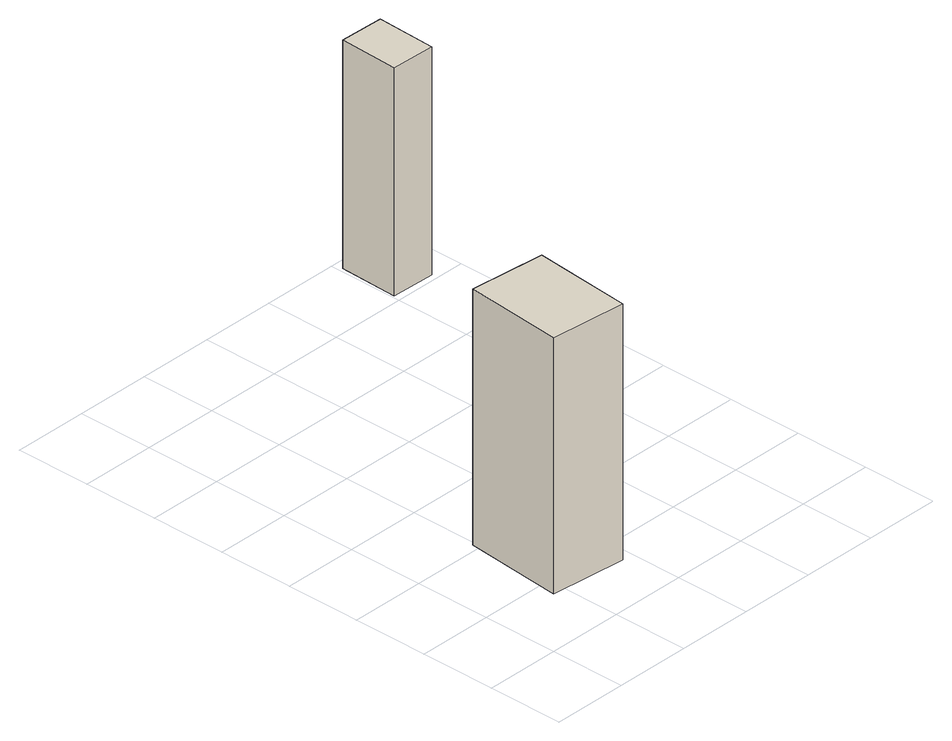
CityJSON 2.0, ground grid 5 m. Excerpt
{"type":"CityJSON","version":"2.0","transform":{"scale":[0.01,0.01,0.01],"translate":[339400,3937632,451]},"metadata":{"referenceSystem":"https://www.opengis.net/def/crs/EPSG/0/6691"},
"CityObjects":{
"building1":{"type":"Building","attributes":{"measuredHeight":19.7,"BuildingIDAttribute.prefecture":"14","BuildingIDAttribute.city":"14151","BuildingDetailAttribute.surveyYear":2015},"geometry":[{"type":"Solid","lod":"1","boundaries":[[[[0,1,2,3]],[[2,4,5,3]],[[1,6,4,2]],[[0,7,6,1]],[[3,5,7,0]],[[4,6,7,5]]]]}]},
"building2":{"type":"Building","attributes":{"measuredHeight":15.9,"BuildingIDAttribute.prefecture":"14","BuildingIDAttribute.city":"14151","BuildingDetailAttribute.surveyYear":2015},"geometry":[{"type":"Solid","lod":"1","boundaries":[[[[8,9,10,11]],[[10,12,13,11]],[[9,14,12,10]],[[8,15,14,9]],[[11,13,15,8]],[[12,14,15,13]]]]}]}
},
"vertices":[
[127,718,375],[630,671,375],[572,16,375],[65,62,375],[572,16,2038],[65,62,2038],[630,671,2038],[127,718,2038],
[2312,3038,59],[2018,3046,59],[2031,3441,59],[2326,3433,59],[2031,3441,1541],[2326,3433,1541],[2018,3046,1541],[2312,3038,1541]
]}
